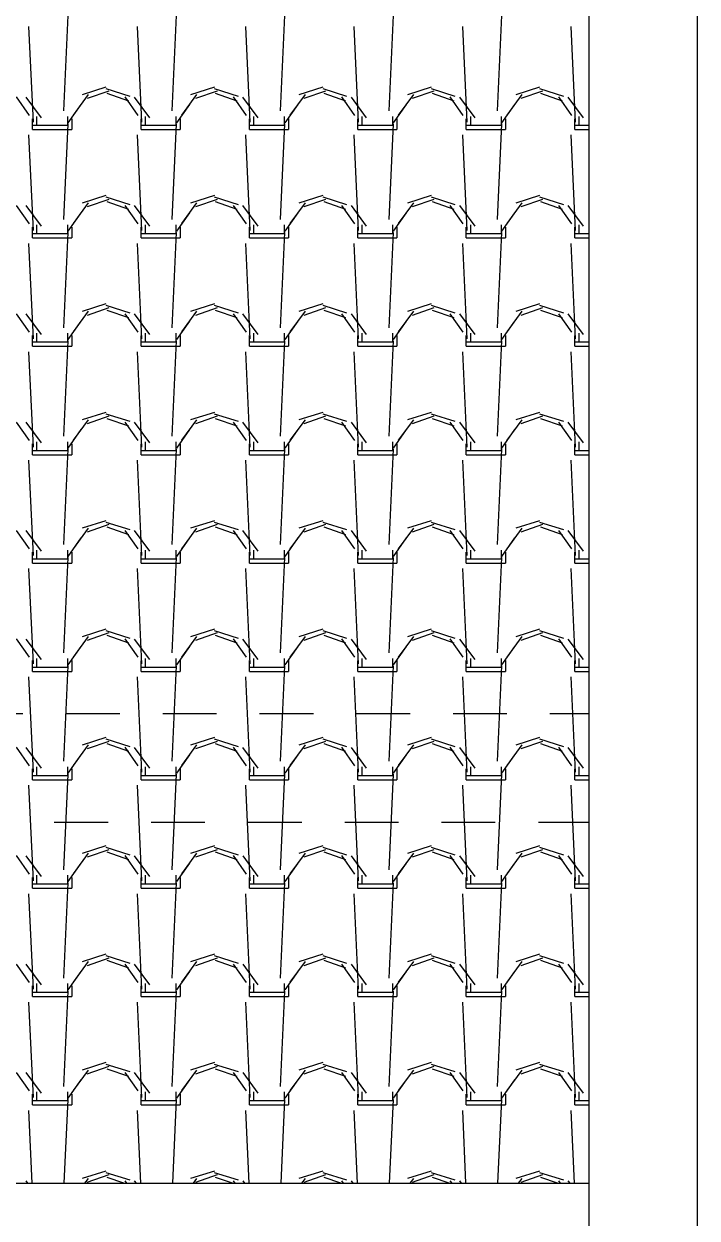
# Model space of a CAD drawing. Header units: millimetres. Extents: x 3923 to 4007, y 744 to 863.
# Drawn here: x 3937.272 to 3938.837, y 825.371 to 828.147 of the extents above; entities that cross this region are included whole.
import ezdxf

# ---------------------------------------------------------------- set-up
doc = ezdxf.new("R2010")
doc.units = ezdxf.units.MM
doc.linetypes.add('HIDDEN2', pattern=[0.1875, 0.125, -0.0625])
doc.layers.add('-HIDRO', color=8, linetype='Continuous')

msp = doc.modelspace()

# ---------------------------------------------------------------- linework, layer by layer
at = {"layer": '-HIDRO', "linetype": 'Continuous'}
for p, q in [((3938.8371, 856.9666), (3938.8371, 825.0315)), ((3938.5851, 836.3715), (3938.5851, 825.0315)), ((3937.365, 827.9447), (3937.3751, 828.1665)), ((3937.617, 827.9447), (3937.6271, 828.1665)), ((3937.869, 827.9447), (3937.8791, 828.1665)), ((3938.121, 827.9447), (3938.1311, 828.1665)), ((3938.373, 827.9447), (3938.3831, 828.1665)), ((3937.2943, 827.9191), (3937.2842, 828.1409)), ((3937.5463, 827.9191), (3937.5362, 828.1409)), ((3937.7983, 827.9191), (3937.7882, 828.1409)), ((3938.0503, 827.9191), (3938.0402, 828.1409)), ((3938.3023, 827.9191), (3938.2922, 828.1409)), ((3938.5543, 827.9191), (3938.5442, 828.1409)), ((3937.4631, 828), (3937.4076, 827.9824)), ((3937.7151, 828), (3937.6596, 827.9824)), ((3937.9671, 828), (3937.9116, 827.9824)), ((3938.2191, 828), (3938.1636, 827.9824)), ((3938.4711, 828), (3938.4156, 827.9824)), ((3937.2857, 827.9345), (3937.2554, 827.9773)), ((3937.3129, 827.9291), (3937.2776, 827.977)), ((3937.4218, 827.9829), (3937.3866, 827.935)), ((3937.4695, 827.9911), (3937.4191, 827.9735)), ((3937.5191, 827.9785), (3937.4636, 827.9961)), ((3937.5163, 827.9676), (3937.4659, 827.9852)), ((3937.5377, 827.9345), (3937.5074, 827.9773)), ((3937.5649, 827.9291), (3937.5296, 827.977)), ((3937.6738, 827.9829), (3937.6386, 827.935)), ((3937.7215, 827.9911), (3937.6711, 827.9735)), ((3937.7711, 827.9785), (3937.7156, 827.9961)), ((3937.7683, 827.9676), (3937.7179, 827.9852)), ((3937.7897, 827.9345), (3937.7594, 827.9773)), ((3937.8169, 827.9291), (3937.7816, 827.977)), ((3937.9258, 827.9829), (3937.8906, 827.935)), ((3937.9735, 827.9911), (3937.9231, 827.9735)), ((3938.0231, 827.9785), (3937.9676, 827.9961)), ((3938.0203, 827.9676), (3937.9699, 827.9852)), ((3938.0417, 827.9345), (3938.0114, 827.9773)), ((3938.0689, 827.9291), (3938.0336, 827.977)), ((3938.1778, 827.9829), (3938.1425, 827.935)), ((3938.2255, 827.9911), (3938.1751, 827.9735)), ((3938.2751, 827.9785), (3938.2196, 827.9961)), ((3938.2723, 827.9676), (3938.2219, 827.9852)), ((3938.2937, 827.9345), (3938.2634, 827.9773)), ((3938.3209, 827.9291), (3938.2856, 827.977)), ((3938.4298, 827.9829), (3938.3945, 827.935)), ((3938.4775, 827.9911), (3938.4271, 827.9735)), ((3938.5271, 827.9785), (3938.4716, 827.9961)), ((3938.5243, 827.9676), (3938.4739, 827.9852)), ((3938.5457, 827.9345), (3938.5154, 827.9773)), ((3938.5729, 827.9291), (3938.5376, 827.977)), ((3937.4049, 827.9599), (3937.3747, 827.9171)), ((3937.6569, 827.9599), (3937.6267, 827.9171)), ((3937.9089, 827.9599), (3937.8787, 827.9171)), ((3938.1609, 827.9599), (3938.1307, 827.9171)), ((3938.4129, 827.9599), (3938.3827, 827.9171)), ((3937.2927, 827.9016), (3937.2927, 827.9268)), ((3937.3028, 827.9117), (3937.3028, 827.9318)), ((3937.3734, 827.9318), (3937.3734, 827.9117)), ((3937.3834, 827.9268), (3937.3834, 827.9016)), ((3937.5447, 827.9016), (3937.5447, 827.9268)), ((3937.5548, 827.9117), (3937.5548, 827.9318)), ((3937.6254, 827.9318), (3937.6254, 827.9117)), ((3937.6354, 827.9268), (3937.6354, 827.9016)), ((3937.7967, 827.9016), (3937.7967, 827.9268)), ((3937.8068, 827.9117), (3937.8068, 827.9318)), ((3937.8774, 827.9318), (3937.8774, 827.9117)), ((3937.8874, 827.9268), (3937.8874, 827.9016)), ((3938.0487, 827.9016), (3938.0487, 827.9268)), ((3938.0588, 827.9117), (3938.0588, 827.9318)), ((3938.1294, 827.9318), (3938.1294, 827.9117)), ((3938.1394, 827.9268), (3938.1394, 827.9016)), ((3938.3007, 827.9016), (3938.3007, 827.9268)), ((3938.3108, 827.9117), (3938.3108, 827.9318)), ((3938.3814, 827.9318), (3938.3814, 827.9117)), ((3938.3914, 827.9268), (3938.3914, 827.9016)), ((3938.5527, 827.9016), (3938.5527, 827.9268)), ((3938.5628, 827.9117), (3938.5628, 827.9318)), ((3937.2943, 827.6671), (3937.2842, 827.8889)), ((3937.2927, 827.9117), (3937.3028, 827.9117)), ((3937.2927, 827.9016), (3937.3028, 827.9016)), ((3937.3028, 827.9117), (3937.3734, 827.9117)), ((3937.3028, 827.9016), (3937.3834, 827.9016)), ((3937.365, 827.6927), (3937.3751, 827.9145)), ((3937.5463, 827.6671), (3937.5362, 827.8889)), ((3937.5447, 827.9117), (3937.5548, 827.9117)), ((3937.5447, 827.9016), (3937.5548, 827.9016)), ((3937.5548, 827.9117), (3937.6254, 827.9117)), ((3937.5548, 827.9016), (3937.6354, 827.9016)), ((3937.617, 827.6927), (3937.6271, 827.9145)), ((3937.7983, 827.6671), (3937.7882, 827.8889)), ((3937.7967, 827.9117), (3937.8068, 827.9117)), ((3937.7967, 827.9016), (3937.8068, 827.9016)), ((3937.8068, 827.9117), (3937.8774, 827.9117)), ((3937.8068, 827.9016), (3937.8874, 827.9016)), ((3937.869, 827.6927), (3937.8791, 827.9145)), ((3938.0503, 827.6671), (3938.0402, 827.8889)), ((3938.0487, 827.9117), (3938.0588, 827.9117)), ((3938.0487, 827.9016), (3938.0588, 827.9016)), ((3938.0588, 827.9117), (3938.1294, 827.9117)), ((3938.0588, 827.9016), (3938.1394, 827.9016)), ((3938.121, 827.6927), (3938.1311, 827.9145)), ((3938.3023, 827.6671), (3938.2922, 827.8889)), ((3938.3007, 827.9117), (3938.3108, 827.9117)), ((3938.3007, 827.9016), (3938.3108, 827.9016)), ((3938.3108, 827.9117), (3938.3814, 827.9117)), ((3938.3108, 827.9016), (3938.3914, 827.9016)), ((3938.373, 827.6927), (3938.3831, 827.9145)), ((3938.5543, 827.6671), (3938.5442, 827.8889)), ((3938.5527, 827.9117), (3938.5628, 827.9117)), ((3938.5527, 827.9016), (3938.5628, 827.9016)), ((3938.5628, 827.9117), (3938.5851, 827.9117)), ((3938.5628, 827.9016), (3938.5851, 827.9016)), ((3937.2857, 827.6825), (3937.2554, 827.7253)), ((3937.3129, 827.6771), (3937.2776, 827.725)), ((3937.4218, 827.7309), (3937.3866, 827.683)), ((3937.4631, 827.748), (3937.4076, 827.7304)), ((3937.4695, 827.7391), (3937.4191, 827.7215)), ((3937.5191, 827.7265), (3937.4636, 827.7441)), ((3937.5163, 827.7156), (3937.4659, 827.7332)), ((3937.5377, 827.6825), (3937.5074, 827.7253)), ((3937.5649, 827.6771), (3937.5296, 827.725)), ((3937.6738, 827.7309), (3937.6386, 827.683)), ((3937.7151, 827.748), (3937.6596, 827.7304)), ((3937.7215, 827.7391), (3937.6711, 827.7215)), ((3937.7711, 827.7265), (3937.7156, 827.7441)), ((3937.7683, 827.7156), (3937.7179, 827.7332)), ((3937.7897, 827.6825), (3937.7594, 827.7253)), ((3937.8169, 827.6771), (3937.7816, 827.725)), ((3937.9258, 827.7309), (3937.8905, 827.683)), ((3937.9671, 827.748), (3937.9116, 827.7304)), ((3937.9735, 827.7391), (3937.9231, 827.7215)), ((3938.0231, 827.7265), (3937.9676, 827.7441)), ((3938.0203, 827.7156), (3937.9699, 827.7332)), ((3938.0417, 827.6825), (3938.0114, 827.7253)), ((3938.0689, 827.6771), (3938.0336, 827.725)), ((3938.1778, 827.7309), (3938.1425, 827.683)), ((3938.2191, 827.748), (3938.1636, 827.7304)), ((3938.2255, 827.7391), (3938.1751, 827.7215)), ((3938.2751, 827.7265), (3938.2196, 827.7441)), ((3938.2723, 827.7156), (3938.2219, 827.7332)), ((3938.2937, 827.6825), (3938.2634, 827.7253)), ((3938.3209, 827.6771), (3938.2856, 827.725)), ((3938.4298, 827.7309), (3938.3945, 827.683)), ((3938.4711, 827.748), (3938.4156, 827.7304)), ((3938.4775, 827.7391), (3938.4271, 827.7215)), ((3938.5271, 827.7265), (3938.4716, 827.7441)), ((3938.5243, 827.7156), (3938.4739, 827.7332)), ((3938.5457, 827.6825), (3938.5154, 827.7253)), ((3938.5729, 827.6771), (3938.5376, 827.725)), ((3937.4049, 827.7079), (3937.3747, 827.6651)), ((3937.6569, 827.7079), (3937.6267, 827.6651)), ((3937.9089, 827.7079), (3937.8787, 827.6651)), ((3938.1609, 827.7079), (3938.1307, 827.6651)), ((3938.4129, 827.7079), (3938.3827, 827.6651)), ((3937.2927, 827.6496), (3937.2927, 827.6748)), ((3937.3028, 827.6597), (3937.3028, 827.6798)), ((3937.3734, 827.6798), (3937.3734, 827.6597)), ((3937.3834, 827.6748), (3937.3834, 827.6496)), ((3937.5447, 827.6496), (3937.5447, 827.6748)), ((3937.5548, 827.6597), (3937.5548, 827.6798)), ((3937.6254, 827.6798), (3937.6254, 827.6597)), ((3937.6354, 827.6748), (3937.6354, 827.6496)), ((3937.7967, 827.6496), (3937.7967, 827.6748)), ((3937.8068, 827.6597), (3937.8068, 827.6798)), ((3937.8774, 827.6798), (3937.8774, 827.6597)), ((3937.8874, 827.6748), (3937.8874, 827.6496)), ((3938.0487, 827.6496), (3938.0487, 827.6748)), ((3938.0588, 827.6597), (3938.0588, 827.6798)), ((3938.1294, 827.6798), (3938.1294, 827.6597)), ((3938.1394, 827.6748), (3938.1394, 827.6496)), ((3938.3007, 827.6496), (3938.3007, 827.6748)), ((3938.3108, 827.6597), (3938.3108, 827.6798)), ((3938.3814, 827.6798), (3938.3814, 827.6597)), ((3938.3914, 827.6748), (3938.3914, 827.6496)), ((3938.5527, 827.6496), (3938.5527, 827.6748)), ((3938.5628, 827.6597), (3938.5628, 827.6798)), ((3937.2927, 827.6597), (3937.3028, 827.6597)), ((3937.2927, 827.6496), (3937.3028, 827.6496)), ((3937.3028, 827.6597), (3937.3734, 827.6597)), ((3937.3028, 827.6496), (3937.3834, 827.6496)), ((3937.365, 827.4407), (3937.3751, 827.6625)), ((3937.5447, 827.6597), (3937.5548, 827.6597)), ((3937.5447, 827.6496), (3937.5548, 827.6496)), ((3937.5548, 827.6597), (3937.6254, 827.6597)), ((3937.5548, 827.6496), (3937.6354, 827.6496)), ((3937.617, 827.4407), (3937.6271, 827.6625)), ((3937.7967, 827.6597), (3937.8068, 827.6597)), ((3937.7967, 827.6496), (3937.8068, 827.6496)), ((3937.8068, 827.6597), (3937.8774, 827.6597)), ((3937.8068, 827.6496), (3937.8874, 827.6496)), ((3937.869, 827.4407), (3937.8791, 827.6625)), ((3938.0487, 827.6597), (3938.0588, 827.6597)), ((3938.0487, 827.6496), (3938.0588, 827.6496)), ((3938.0588, 827.6597), (3938.1294, 827.6597)), ((3938.0588, 827.6496), (3938.1394, 827.6496)), ((3938.121, 827.4407), (3938.1311, 827.6625)), ((3938.3007, 827.6597), (3938.3108, 827.6597)), ((3938.3007, 827.6496), (3938.3108, 827.6496)), ((3938.3108, 827.6597), (3938.3814, 827.6597)), ((3938.3108, 827.6496), (3938.3914, 827.6496)), ((3938.373, 827.4407), (3938.3831, 827.6625)), ((3938.5527, 827.6597), (3938.5628, 827.6597)), ((3938.5527, 827.6496), (3938.5628, 827.6496)), ((3938.5628, 827.6597), (3938.5851, 827.6597)), ((3938.5628, 827.6496), (3938.5851, 827.6496)), ((3937.2943, 827.4151), (3937.2842, 827.6369)), ((3937.5463, 827.4151), (3937.5362, 827.6369)), ((3937.7983, 827.4151), (3937.7882, 827.6369)), ((3938.0503, 827.4151), (3938.0402, 827.6369)), ((3938.3023, 827.4151), (3938.2922, 827.6369)), ((3938.5543, 827.4151), (3938.5442, 827.6369)), ((3937.2857, 827.4305), (3937.2554, 827.4733)), ((3937.3129, 827.4251), (3937.2776, 827.473)), ((3937.4218, 827.4789), (3937.3866, 827.431)), ((3937.4631, 827.496), (3937.4076, 827.4784)), ((3937.4695, 827.4871), (3937.4191, 827.4695)), ((3937.5191, 827.4745), (3937.4636, 827.4921)), ((3937.5163, 827.4636), (3937.4659, 827.4812)), ((3937.5377, 827.4305), (3937.5074, 827.4733)), ((3937.5649, 827.4251), (3937.5296, 827.473)), ((3937.6738, 827.4789), (3937.6386, 827.431)), ((3937.7151, 827.496), (3937.6596, 827.4784)), ((3937.7215, 827.4871), (3937.6711, 827.4695)), ((3937.7711, 827.4745), (3937.7156, 827.4921)), ((3937.7683, 827.4636), (3937.7179, 827.4812)), ((3937.7897, 827.4305), (3937.7594, 827.4733)), ((3937.8169, 827.4251), (3937.7816, 827.473)), ((3937.9258, 827.4789), (3937.8905, 827.431)), ((3937.9671, 827.496), (3937.9116, 827.4784)), ((3937.9735, 827.4871), (3937.9231, 827.4695)), ((3938.0231, 827.4745), (3937.9676, 827.4921)), ((3938.0203, 827.4636), (3937.9699, 827.4812)), ((3938.0417, 827.4305), (3938.0114, 827.4733)), ((3938.0689, 827.4251), (3938.0336, 827.473)), ((3938.1778, 827.4789), (3938.1425, 827.431)), ((3938.2191, 827.496), (3938.1636, 827.4784)), ((3938.2255, 827.4871), (3938.1751, 827.4695)), ((3938.2751, 827.4745), (3938.2196, 827.4921)), ((3938.2723, 827.4636), (3938.2219, 827.4812)), ((3938.2937, 827.4305), (3938.2634, 827.4733)), ((3938.3209, 827.4251), (3938.2856, 827.473)), ((3938.4298, 827.4789), (3938.3945, 827.431)), ((3938.4711, 827.496), (3938.4156, 827.4784)), ((3938.4775, 827.4871), (3938.4271, 827.4695)), ((3938.5271, 827.4745), (3938.4716, 827.4921)), ((3938.5243, 827.4636), (3938.4739, 827.4812)), ((3938.5457, 827.4305), (3938.5154, 827.4733)), ((3938.5729, 827.4251), (3938.5376, 827.473)), ((3937.4049, 827.4559), (3937.3747, 827.4131)), ((3937.6569, 827.4559), (3937.6267, 827.4131)), ((3937.9089, 827.4559), (3937.8787, 827.4131)), ((3938.1609, 827.4559), (3938.1307, 827.4131)), ((3938.4129, 827.4559), (3938.3827, 827.4131)), ((3937.2927, 827.3976), (3937.2927, 827.4228)), ((3937.3028, 827.4077), (3937.3028, 827.4278)), ((3937.3734, 827.4278), (3937.3734, 827.4077)), ((3937.3834, 827.4228), (3937.3834, 827.3976)), ((3937.5447, 827.3976), (3937.5447, 827.4228)), ((3937.5548, 827.4077), (3937.5548, 827.4278)), ((3937.6254, 827.4278), (3937.6254, 827.4077)), ((3937.6354, 827.4228), (3937.6354, 827.3976)), ((3937.7967, 827.3976), (3937.7967, 827.4228)), ((3937.8068, 827.4077), (3937.8068, 827.4278)), ((3937.8774, 827.4278), (3937.8774, 827.4077)), ((3937.8874, 827.4228), (3937.8874, 827.3976)), ((3938.0487, 827.3976), (3938.0487, 827.4228)), ((3938.0588, 827.4077), (3938.0588, 827.4278)), ((3938.1294, 827.4278), (3938.1294, 827.4077)), ((3938.1394, 827.4228), (3938.1394, 827.3976)), ((3938.3007, 827.3976), (3938.3007, 827.4228)), ((3938.3108, 827.4077), (3938.3108, 827.4278)), ((3938.3814, 827.4278), (3938.3814, 827.4077)), ((3938.3914, 827.4228), (3938.3914, 827.3976)), ((3938.5527, 827.3976), (3938.5527, 827.4228)), ((3938.5628, 827.4077), (3938.5628, 827.4278)), ((3937.2927, 827.4077), (3937.3028, 827.4077)), ((3937.2927, 827.3976), (3937.3028, 827.3976)), ((3937.3028, 827.4077), (3937.3734, 827.4077)), ((3937.3028, 827.3976), (3937.3834, 827.3976)), ((3937.365, 827.1887), (3937.3751, 827.4105)), ((3937.5447, 827.4077), (3937.5548, 827.4077)), ((3937.5447, 827.3976), (3937.5548, 827.3976)), ((3937.5548, 827.4077), (3937.6254, 827.4077)), ((3937.5548, 827.3976), (3937.6354, 827.3976)), ((3937.617, 827.1887), (3937.6271, 827.4105)), ((3937.7967, 827.4077), (3937.8068, 827.4077)), ((3937.7967, 827.3976), (3937.8068, 827.3976)), ((3937.8068, 827.4077), (3937.8774, 827.4077)), ((3937.8068, 827.3976), (3937.8874, 827.3976)), ((3937.869, 827.1887), (3937.8791, 827.4105)), ((3938.0487, 827.4077), (3938.0588, 827.4077)), ((3938.0487, 827.3976), (3938.0588, 827.3976)), ((3938.0588, 827.4077), (3938.1294, 827.4077)), ((3938.0588, 827.3976), (3938.1394, 827.3976)), ((3938.121, 827.1887), (3938.1311, 827.4105)), ((3938.3007, 827.4077), (3938.3108, 827.4077)), ((3938.3007, 827.3976), (3938.3108, 827.3976)), ((3938.3108, 827.4077), (3938.3814, 827.4077)), ((3938.3108, 827.3976), (3938.3914, 827.3976)), ((3938.373, 827.1887), (3938.3831, 827.4105)), ((3938.5527, 827.4077), (3938.5628, 827.4077)), ((3938.5527, 827.3976), (3938.5628, 827.3976)), ((3938.5628, 827.4077), (3938.5851, 827.4077)), ((3938.5628, 827.3976), (3938.5851, 827.3976)), ((3937.2943, 827.1631), (3937.2842, 827.3849)), ((3937.5463, 827.1631), (3937.5362, 827.3849)), ((3937.7983, 827.1631), (3937.7882, 827.3849)), ((3938.0503, 827.1631), (3938.0402, 827.3849)), ((3938.3023, 827.1631), (3938.2922, 827.3849)), ((3938.5543, 827.1631), (3938.5442, 827.3849)), ((3937.2857, 827.1785), (3937.2554, 827.2213)), ((3937.3129, 827.1731), (3937.2776, 827.221)), ((3937.4218, 827.2269), (3937.3866, 827.179)), ((3937.4631, 827.244), (3937.4076, 827.2264)), ((3937.4695, 827.2351), (3937.4191, 827.2175)), ((3937.5191, 827.2225), (3937.4636, 827.2401)), ((3937.5163, 827.2116), (3937.4659, 827.2292)), ((3937.5377, 827.1785), (3937.5074, 827.2213)), ((3937.5649, 827.1731), (3937.5296, 827.221)), ((3937.6738, 827.2269), (3937.6385, 827.179)), ((3937.7151, 827.244), (3937.6596, 827.2264)), ((3937.7215, 827.2351), (3937.6711, 827.2175)), ((3937.7711, 827.2225), (3937.7156, 827.2401)), ((3937.7683, 827.2116), (3937.7179, 827.2292)), ((3937.7897, 827.1785), (3937.7594, 827.2213)), ((3937.8169, 827.1731), (3937.7816, 827.221)), ((3937.9258, 827.2269), (3937.8905, 827.179)), ((3937.9671, 827.244), (3937.9116, 827.2264)), ((3937.9735, 827.2351), (3937.9231, 827.2175)), ((3938.0231, 827.2225), (3937.9676, 827.2401)), ((3938.0203, 827.2116), (3937.9699, 827.2292)), ((3938.0417, 827.1785), (3938.0114, 827.2213)), ((3938.0689, 827.1731), (3938.0336, 827.221)), ((3938.1778, 827.2269), (3938.1425, 827.179)), ((3938.2191, 827.244), (3938.1636, 827.2264)), ((3938.2255, 827.2351), (3938.1751, 827.2175)), ((3938.2751, 827.2225), (3938.2196, 827.2401)), ((3938.2723, 827.2116), (3938.2219, 827.2292)), ((3938.2937, 827.1785), (3938.2634, 827.2213)), ((3938.3209, 827.1731), (3938.2856, 827.221)), ((3938.4298, 827.2269), (3938.3945, 827.179)), ((3938.4711, 827.244), (3938.4156, 827.2264)), ((3938.4775, 827.2351), (3938.4271, 827.2175)), ((3938.5271, 827.2225), (3938.4716, 827.2401)), ((3938.5243, 827.2116), (3938.4739, 827.2292)), ((3938.5457, 827.1785), (3938.5154, 827.2213)), ((3938.5729, 827.1731), (3938.5376, 827.221)), ((3937.4049, 827.2039), (3937.3747, 827.1611)), ((3937.6569, 827.2039), (3937.6267, 827.1611)), ((3937.9089, 827.2039), (3937.8787, 827.1611)), ((3938.1609, 827.2039), (3938.1307, 827.1611)), ((3938.4129, 827.2039), (3938.3827, 827.1611)), ((3937.2927, 827.1456), (3937.2927, 827.1708)), ((3937.3028, 827.1557), (3937.3028, 827.1758)), ((3937.3734, 827.1758), (3937.3734, 827.1557)), ((3937.3834, 827.1708), (3937.3834, 827.1456)), ((3937.5447, 827.1456), (3937.5447, 827.1708)), ((3937.5548, 827.1557), (3937.5548, 827.1758)), ((3937.6254, 827.1758), (3937.6254, 827.1557)), ((3937.6354, 827.1708), (3937.6354, 827.1456)), ((3937.7967, 827.1456), (3937.7967, 827.1708)), ((3937.8068, 827.1557), (3937.8068, 827.1758)), ((3937.8774, 827.1758), (3937.8774, 827.1557)), ((3937.8874, 827.1708), (3937.8874, 827.1456)), ((3938.0487, 827.1456), (3938.0487, 827.1708)), ((3938.0588, 827.1557), (3938.0588, 827.1758)), ((3938.1294, 827.1758), (3938.1294, 827.1557)), ((3938.1394, 827.1708), (3938.1394, 827.1456)), ((3938.3007, 827.1456), (3938.3007, 827.1708)), ((3938.3108, 827.1557), (3938.3108, 827.1758)), ((3938.3814, 827.1758), (3938.3814, 827.1557)), ((3938.3914, 827.1708), (3938.3914, 827.1456)), ((3938.5527, 827.1456), (3938.5527, 827.1708)), ((3938.5628, 827.1557), (3938.5628, 827.1758)), ((3937.2927, 827.1557), (3937.3028, 827.1557)), ((3937.2927, 827.1456), (3937.3028, 827.1456)), ((3937.3028, 827.1557), (3937.3734, 827.1557)), ((3937.3028, 827.1456), (3937.3834, 827.1456)), ((3937.365, 826.9367), (3937.3751, 827.1585)), ((3937.5447, 827.1557), (3937.5548, 827.1557)), ((3937.5447, 827.1456), (3937.5548, 827.1456)), ((3937.5548, 827.1557), (3937.6254, 827.1557)), ((3937.5548, 827.1456), (3937.6354, 827.1456)), ((3937.617, 826.9367), (3937.6271, 827.1585)), ((3937.7967, 827.1557), (3937.8068, 827.1557)), ((3937.7967, 827.1456), (3937.8068, 827.1456)), ((3937.8068, 827.1557), (3937.8774, 827.1557)), ((3937.8068, 827.1456), (3937.8874, 827.1456)), ((3937.869, 826.9367), (3937.8791, 827.1585)), ((3938.0487, 827.1557), (3938.0588, 827.1557)), ((3938.0487, 827.1456), (3938.0588, 827.1456)), ((3938.0588, 827.1557), (3938.1294, 827.1557)), ((3938.0588, 827.1456), (3938.1394, 827.1456)), ((3938.121, 826.9367), (3938.1311, 827.1585)), ((3938.3007, 827.1557), (3938.3108, 827.1557)), ((3938.3007, 827.1456), (3938.3108, 827.1456)), ((3938.3108, 827.1557), (3938.3814, 827.1557)), ((3938.3108, 827.1456), (3938.3914, 827.1456)), ((3938.373, 826.9367), (3938.3831, 827.1585)), ((3938.5527, 827.1557), (3938.5628, 827.1557)), ((3938.5527, 827.1456), (3938.5628, 827.1456)), ((3938.5628, 827.1557), (3938.5851, 827.1557)), ((3938.5628, 827.1456), (3938.5851, 827.1456)), ((3937.2943, 826.9111), (3937.2842, 827.1329)), ((3937.5463, 826.9111), (3937.5362, 827.1329)), ((3937.7983, 826.9111), (3937.7882, 827.1329)), ((3938.0503, 826.9111), (3938.0402, 827.1329)), ((3938.3023, 826.9111), (3938.2922, 827.1329)), ((3938.5543, 826.9111), (3938.5442, 827.1329)), ((3937.4218, 826.9749), (3937.3865, 826.927)), ((3937.4631, 826.992), (3937.4076, 826.9744)), ((3937.4695, 826.9831), (3937.4191, 826.9655)), ((3937.5191, 826.9705), (3937.4636, 826.9881)), ((3937.5163, 826.9596), (3937.4659, 826.9772)), ((3937.6738, 826.9749), (3937.6385, 826.927)), ((3937.7151, 826.992), (3937.6596, 826.9744)), ((3937.7215, 826.9831), (3937.6711, 826.9655)), ((3937.7711, 826.9705), (3937.7156, 826.9881)), ((3937.7683, 826.9596), (3937.7179, 826.9772)), ((3937.9258, 826.9749), (3937.8905, 826.927)), ((3937.9671, 826.992), (3937.9116, 826.9744)), ((3937.9735, 826.9831), (3937.9231, 826.9655)), ((3938.0231, 826.9705), (3937.9676, 826.9881)), ((3938.0203, 826.9596), (3937.9699, 826.9772)), ((3938.1778, 826.9749), (3938.1425, 826.927)), ((3938.2191, 826.992), (3938.1636, 826.9744)), ((3938.2255, 826.9831), (3938.1751, 826.9655)), ((3938.2751, 826.9705), (3938.2196, 826.9881)), ((3938.2723, 826.9596), (3938.2219, 826.9772)), ((3938.4298, 826.9749), (3938.3945, 826.927)), ((3938.4711, 826.992), (3938.4156, 826.9744)), ((3938.4775, 826.9831), (3938.4271, 826.9655)), ((3938.5271, 826.9705), (3938.4716, 826.9881)), ((3938.5243, 826.9596), (3938.4739, 826.9772)), ((3937.2857, 826.9265), (3937.2554, 826.9693)), ((3937.3129, 826.9211), (3937.2777, 826.969)), ((3937.4049, 826.9519), (3937.3747, 826.9091)), ((3937.5377, 826.9265), (3937.5074, 826.9693)), ((3937.5649, 826.9211), (3937.5296, 826.969)), ((3937.6569, 826.9519), (3937.6267, 826.9091)), ((3937.7897, 826.9265), (3937.7594, 826.9693)), ((3937.8169, 826.9211), (3937.7816, 826.969)), ((3937.9089, 826.9519), (3937.8787, 826.9091)), ((3938.0417, 826.9265), (3938.0114, 826.9693)), ((3938.0689, 826.9211), (3938.0336, 826.969)), ((3938.1609, 826.9519), (3938.1307, 826.9091)), ((3938.2937, 826.9265), (3938.2634, 826.9693)), ((3938.3209, 826.9211), (3938.2856, 826.969)), ((3938.4129, 826.9519), (3938.3827, 826.9091)), ((3938.5457, 826.9265), (3938.5154, 826.9693)), ((3938.5729, 826.9211), (3938.5376, 826.969)), ((3937.2927, 826.8936), (3937.2927, 826.9188)), ((3937.3028, 826.9037), (3937.3028, 826.9238)), ((3937.3734, 826.9238), (3937.3734, 826.9037)), ((3937.3834, 826.9188), (3937.3834, 826.8936)), ((3937.5447, 826.8936), (3937.5447, 826.9188)), ((3937.5548, 826.9037), (3937.5548, 826.9238)), ((3937.6254, 826.9238), (3937.6254, 826.9037)), ((3937.6354, 826.9188), (3937.6354, 826.8936)), ((3937.7967, 826.8936), (3937.7967, 826.9188)), ((3937.8068, 826.9037), (3937.8068, 826.9238)), ((3937.8774, 826.9238), (3937.8774, 826.9037)), ((3937.8874, 826.9188), (3937.8874, 826.8936)), ((3938.0487, 826.8936), (3938.0487, 826.9188)), ((3938.0588, 826.9037), (3938.0588, 826.9238)), ((3938.1294, 826.9238), (3938.1294, 826.9037)), ((3938.1394, 826.9188), (3938.1394, 826.8936)), ((3938.3007, 826.8936), (3938.3007, 826.9188)), ((3938.3108, 826.9037), (3938.3108, 826.9238)), ((3938.3814, 826.9238), (3938.3814, 826.9037)), ((3938.3914, 826.9188), (3938.3914, 826.8936)), ((3938.5527, 826.8936), (3938.5527, 826.9188)), ((3938.5628, 826.9037), (3938.5628, 826.9238)), ((3937.2927, 826.9037), (3937.3028, 826.9037)), ((3937.2927, 826.8936), (3937.3028, 826.8936)), ((3937.3028, 826.9037), (3937.3734, 826.9037)), ((3937.3028, 826.8936), (3937.3834, 826.8936)), ((3937.365, 826.6847), (3937.3751, 826.9065)), ((3937.5447, 826.9037), (3937.5548, 826.9037)), ((3937.5447, 826.8936), (3937.5548, 826.8936)), ((3937.5548, 826.9037), (3937.6254, 826.9037)), ((3937.5548, 826.8936), (3937.6354, 826.8936)), ((3937.617, 826.6847), (3937.6271, 826.9065)), ((3937.7967, 826.9037), (3937.8068, 826.9037)), ((3937.7967, 826.8936), (3937.8068, 826.8936)), ((3937.8068, 826.9037), (3937.8774, 826.9037)), ((3937.8068, 826.8936), (3937.8874, 826.8936)), ((3937.869, 826.6847), (3937.8791, 826.9065)), ((3938.0487, 826.9037), (3938.0588, 826.9037)), ((3938.0487, 826.8936), (3938.0588, 826.8936)), ((3938.0588, 826.9037), (3938.1294, 826.9037)), ((3938.0588, 826.8936), (3938.1394, 826.8936)), ((3938.121, 826.6847), (3938.1311, 826.9065)), ((3938.3007, 826.9037), (3938.3108, 826.9037)), ((3938.3007, 826.8936), (3938.3108, 826.8936)), ((3938.3108, 826.9037), (3938.3814, 826.9037)), ((3938.3108, 826.8936), (3938.3914, 826.8936)), ((3938.373, 826.6847), (3938.3831, 826.9065)), ((3938.5527, 826.9037), (3938.5628, 826.9037)), ((3938.5527, 826.8936), (3938.5628, 826.8936)), ((3938.5628, 826.9037), (3938.5851, 826.9037)), ((3938.5628, 826.8936), (3938.5851, 826.8936)), ((3937.2943, 826.6591), (3937.2842, 826.8809)), ((3937.5463, 826.6591), (3937.5362, 826.8809)), ((3937.7983, 826.6591), (3937.7882, 826.8809)), ((3938.0503, 826.6591), (3938.0402, 826.8809)), ((3938.3023, 826.6591), (3938.2922, 826.8809)), ((3938.5543, 826.6591), (3938.5442, 826.8809)), ((3937.4218, 826.7229), (3937.3865, 826.675)), ((3937.4631, 826.74), (3937.4076, 826.7224)), ((3937.4695, 826.7311), (3937.4191, 826.7135)), ((3937.5191, 826.7185), (3937.4636, 826.7361)), ((3937.5163, 826.7076), (3937.4659, 826.7252)), ((3937.6738, 826.7229), (3937.6385, 826.675)), ((3937.7151, 826.74), (3937.6596, 826.7224)), ((3937.7215, 826.7311), (3937.6711, 826.7135)), ((3937.7711, 826.7185), (3937.7156, 826.7361)), ((3937.7683, 826.7076), (3937.7179, 826.7252)), ((3937.9258, 826.7229), (3937.8905, 826.675)), ((3937.9671, 826.74), (3937.9116, 826.7224)), ((3937.9735, 826.7311), (3937.9231, 826.7135)), ((3938.0231, 826.7185), (3937.9676, 826.7361)), ((3938.0203, 826.7076), (3937.9699, 826.7252)), ((3938.1778, 826.7229), (3938.1425, 826.675)), ((3938.2191, 826.74), (3938.1636, 826.7224)), ((3938.2255, 826.7311), (3938.1751, 826.7135)), ((3938.2751, 826.7185), (3938.2196, 826.7361)), ((3938.2723, 826.7076), (3938.2219, 826.7252)), ((3938.4298, 826.7229), (3938.3945, 826.675)), ((3938.4711, 826.74), (3938.4156, 826.7224)), ((3938.4775, 826.7311), (3938.4271, 826.7135)), ((3938.5271, 826.7185), (3938.4716, 826.7361)), ((3938.5243, 826.7076), (3938.4739, 826.7252)), ((3937.2857, 826.6745), (3937.2554, 826.7173)), ((3937.3129, 826.6691), (3937.2777, 826.717)), ((3937.4049, 826.6999), (3937.3747, 826.6571)), ((3937.5377, 826.6745), (3937.5074, 826.7173)), ((3937.5649, 826.6691), (3937.5296, 826.717)), ((3937.6569, 826.6999), (3937.6267, 826.6571)), ((3937.7897, 826.6745), (3937.7594, 826.7173)), ((3937.8169, 826.6691), (3937.7816, 826.717)), ((3937.9089, 826.6999), (3937.8787, 826.6571)), ((3938.0417, 826.6745), (3938.0114, 826.7173)), ((3938.0689, 826.6691), (3938.0336, 826.717)), ((3938.1609, 826.6999), (3938.1307, 826.6571)), ((3938.2937, 826.6745), (3938.2634, 826.7173)), ((3938.3209, 826.6691), (3938.2856, 826.717)), ((3938.4129, 826.6999), (3938.3827, 826.6571)), ((3938.5457, 826.6745), (3938.5154, 826.7173)), ((3938.5729, 826.6691), (3938.5376, 826.717)), ((3937.2927, 826.6416), (3937.2927, 826.6668)), ((3937.3028, 826.6517), (3937.3028, 826.6718)), ((3937.3734, 826.6718), (3937.3734, 826.6517)), ((3937.3834, 826.6668), (3937.3834, 826.6416)), ((3937.5447, 826.6416), (3937.5447, 826.6668)), ((3937.5548, 826.6517), (3937.5548, 826.6718)), ((3937.6254, 826.6718), (3937.6254, 826.6517)), ((3937.6354, 826.6668), (3937.6354, 826.6416)), ((3937.7967, 826.6416), (3937.7967, 826.6668)), ((3937.8068, 826.6517), (3937.8068, 826.6718)), ((3937.8774, 826.6718), (3937.8774, 826.6517)), ((3937.8874, 826.6668), (3937.8874, 826.6416)), ((3938.0487, 826.6416), (3938.0487, 826.6668)), ((3938.0588, 826.6517), (3938.0588, 826.6718)), ((3938.1294, 826.6718), (3938.1294, 826.6517)), ((3938.1394, 826.6668), (3938.1394, 826.6416)), ((3938.3007, 826.6416), (3938.3007, 826.6668)), ((3938.3108, 826.6517), (3938.3108, 826.6718)), ((3938.3814, 826.6718), (3938.3814, 826.6517)), ((3938.3914, 826.6668), (3938.3914, 826.6416)), ((3938.5527, 826.6416), (3938.5527, 826.6668)), ((3938.5628, 826.6517), (3938.5628, 826.6718)), ((3937.2927, 826.6517), (3937.3028, 826.6517)), ((3937.2927, 826.6416), (3937.3028, 826.6416)), ((3937.3028, 826.6517), (3937.3734, 826.6517)), ((3937.3028, 826.6416), (3937.3834, 826.6416)), ((3937.365, 826.4327), (3937.3751, 826.6545)), ((3937.5447, 826.6517), (3937.5548, 826.6517)), ((3937.5447, 826.6416), (3937.5548, 826.6416)), ((3937.5548, 826.6517), (3937.6254, 826.6517)), ((3937.5548, 826.6416), (3937.6354, 826.6416)), ((3937.617, 826.4327), (3937.6271, 826.6545)), ((3937.7967, 826.6517), (3937.8068, 826.6517)), ((3937.7967, 826.6416), (3937.8068, 826.6416)), ((3937.8068, 826.6517), (3937.8774, 826.6517)), ((3937.8068, 826.6416), (3937.8874, 826.6416)), ((3937.869, 826.4327), (3937.8791, 826.6545)), ((3938.0487, 826.6517), (3938.0588, 826.6517)), ((3938.0487, 826.6416), (3938.0588, 826.6416)), ((3938.0588, 826.6517), (3938.1294, 826.6517)), ((3938.0588, 826.6416), (3938.1394, 826.6416)), ((3938.121, 826.4327), (3938.1311, 826.6545)), ((3938.3007, 826.6517), (3938.3108, 826.6517)), ((3938.3007, 826.6416), (3938.3108, 826.6416)), ((3938.3108, 826.6517), (3938.3814, 826.6517)), ((3938.3108, 826.6416), (3938.3914, 826.6416)), ((3938.373, 826.4327), (3938.3831, 826.6545)), ((3938.5527, 826.6517), (3938.5628, 826.6517)), ((3938.5527, 826.6416), (3938.5628, 826.6416)), ((3938.5628, 826.6517), (3938.5851, 826.6517)), ((3938.5628, 826.6416), (3938.5851, 826.6416)), ((3937.2943, 826.4071), (3937.2842, 826.6289)), ((3937.5463, 826.4071), (3937.5362, 826.6289)), ((3937.7983, 826.4071), (3937.7882, 826.6289)), ((3938.0503, 826.4071), (3938.0402, 826.6289)), ((3938.3023, 826.4071), (3938.2922, 826.6289)), ((3938.5543, 826.4071), (3938.5442, 826.6289)), ((3937.4631, 826.488), (3937.4076, 826.4704)), ((3937.4695, 826.4791), (3937.4191, 826.4615)), ((3937.5191, 826.4665), (3937.4636, 826.4841)), ((3937.5163, 826.4556), (3937.4659, 826.4732)), ((3937.7151, 826.488), (3937.6596, 826.4704)), ((3937.7215, 826.4791), (3937.6711, 826.4615)), ((3937.7711, 826.4665), (3937.7156, 826.4841)), ((3937.7683, 826.4556), (3937.7179, 826.4732)), ((3937.9671, 826.488), (3937.9116, 826.4704)), ((3937.9735, 826.4791), (3937.9231, 826.4615)), ((3938.0231, 826.4665), (3937.9676, 826.4841)), ((3938.0203, 826.4556), (3937.9699, 826.4732)), ((3938.2191, 826.488), (3938.1636, 826.4704)), ((3938.2255, 826.4791), (3938.1751, 826.4615)), ((3938.2751, 826.4665), (3938.2196, 826.4841)), ((3938.2723, 826.4556), (3938.2219, 826.4732)), ((3938.4711, 826.488), (3938.4156, 826.4704)), ((3938.4775, 826.4791), (3938.4271, 826.4615)), ((3938.5271, 826.4665), (3938.4716, 826.4841)), ((3938.5243, 826.4556), (3938.4739, 826.4732)), ((3937.2857, 826.4225), (3937.2554, 826.4653)), ((3937.3129, 826.4171), (3937.2777, 826.465)), ((3937.4049, 826.4479), (3937.3747, 826.4051)), ((3937.4218, 826.4709), (3937.3865, 826.423)), ((3937.5377, 826.4225), (3937.5074, 826.4653)), ((3937.5649, 826.4171), (3937.5297, 826.465)), ((3937.6569, 826.4479), (3937.6267, 826.4051)), ((3937.6738, 826.4709), (3937.6385, 826.423)), ((3937.7897, 826.4225), (3937.7594, 826.4653)), ((3937.8169, 826.4171), (3937.7816, 826.465)), ((3937.9089, 826.4479), (3937.8787, 826.4051)), ((3937.9258, 826.4709), (3937.8905, 826.423)), ((3938.0417, 826.4225), (3938.0114, 826.4653)), ((3938.0689, 826.4171), (3938.0336, 826.465)), ((3938.1609, 826.4479), (3938.1307, 826.4051)), ((3938.1778, 826.4709), (3938.1425, 826.423)), ((3938.2937, 826.4225), (3938.2634, 826.4653)), ((3938.3209, 826.4171), (3938.2856, 826.465)), ((3938.4129, 826.4479), (3938.3827, 826.4051)), ((3938.4298, 826.4709), (3938.3945, 826.423)), ((3938.5457, 826.4225), (3938.5154, 826.4653)), ((3938.5729, 826.4171), (3938.5376, 826.465)), ((3937.3028, 826.3997), (3937.3028, 826.4198)), ((3937.3734, 826.4198), (3937.3734, 826.3997)), ((3937.5548, 826.3997), (3937.5548, 826.4198)), ((3937.6254, 826.4198), (3937.6254, 826.3997)), ((3937.8068, 826.3997), (3937.8068, 826.4198)), ((3937.8774, 826.4198), (3937.8774, 826.3997)), ((3938.0588, 826.3997), (3938.0588, 826.4198)), ((3938.1294, 826.4198), (3938.1294, 826.3997)), ((3938.3108, 826.3997), (3938.3108, 826.4198)), ((3938.3814, 826.4198), (3938.3814, 826.3997)), ((3938.5628, 826.3997), (3938.5628, 826.4198)), ((3937.2927, 826.3896), (3937.2927, 826.4148)), ((3937.2927, 826.3997), (3937.3028, 826.3997)), ((3937.2927, 826.3896), (3937.3028, 826.3896)), ((3937.3028, 826.3997), (3937.3734, 826.3997)), ((3937.3028, 826.3896), (3937.3834, 826.3896)), ((3937.365, 826.1807), (3937.3751, 826.4025)), ((3937.3834, 826.4148), (3937.3834, 826.3896)), ((3937.5447, 826.3896), (3937.5447, 826.4148)), ((3937.5447, 826.3997), (3937.5548, 826.3997)), ((3937.5447, 826.3896), (3937.5548, 826.3896)), ((3937.5548, 826.3997), (3937.6254, 826.3997)), ((3937.5548, 826.3896), (3937.6354, 826.3896)), ((3937.617, 826.1807), (3937.6271, 826.4025)), ((3937.6354, 826.4148), (3937.6354, 826.3896)), ((3937.7967, 826.3896), (3937.7967, 826.4148)), ((3937.7967, 826.3997), (3937.8068, 826.3997)), ((3937.7967, 826.3896), (3937.8068, 826.3896)), ((3937.8068, 826.3997), (3937.8774, 826.3997)), ((3937.8068, 826.3896), (3937.8874, 826.3896)), ((3937.869, 826.1807), (3937.8791, 826.4025)), ((3937.8874, 826.4148), (3937.8874, 826.3896)), ((3938.0487, 826.3896), (3938.0487, 826.4148)), ((3938.0487, 826.3997), (3938.0588, 826.3997)), ((3938.0487, 826.3896), (3938.0588, 826.3896)), ((3938.0588, 826.3997), (3938.1294, 826.3997)), ((3938.0588, 826.3896), (3938.1394, 826.3896)), ((3938.121, 826.1807), (3938.1311, 826.4025)), ((3938.1394, 826.4148), (3938.1394, 826.3896)), ((3938.3007, 826.3896), (3938.3007, 826.4148)), ((3938.3007, 826.3997), (3938.3108, 826.3997)), ((3938.3007, 826.3896), (3938.3108, 826.3896)), ((3938.3108, 826.3997), (3938.3814, 826.3997)), ((3938.3108, 826.3896), (3938.3914, 826.3896)), ((3938.373, 826.1807), (3938.3831, 826.4025)), ((3938.3914, 826.4148), (3938.3914, 826.3896)), ((3938.5527, 826.3896), (3938.5527, 826.4148)), ((3938.5527, 826.3997), (3938.5628, 826.3997)), ((3938.5527, 826.3896), (3938.5628, 826.3896)), ((3938.5628, 826.3997), (3938.5851, 826.3997)), ((3938.5628, 826.3896), (3938.5851, 826.3896)), ((3937.2943, 826.1551), (3937.2842, 826.3769)), ((3937.5463, 826.1551), (3937.5362, 826.3769)), ((3937.7983, 826.1551), (3937.7882, 826.3769)), ((3938.0503, 826.1551), (3938.0402, 826.3769)), ((3938.3023, 826.1551), (3938.2922, 826.3769)), ((3938.5543, 826.1551), (3938.5442, 826.3769)), ((3937.4631, 826.236), (3937.4076, 826.2184)), ((3937.4695, 826.2271), (3937.4191, 826.2095)), ((3937.5191, 826.2145), (3937.4636, 826.2321)), ((3937.5163, 826.2036), (3937.4659, 826.2212)), ((3937.7151, 826.236), (3937.6596, 826.2184)), ((3937.7215, 826.2271), (3937.6711, 826.2095)), ((3937.7711, 826.2145), (3937.7156, 826.2321)), ((3937.7683, 826.2036), (3937.7179, 826.2212)), ((3937.9671, 826.236), (3937.9116, 826.2184)), ((3937.9735, 826.2271), (3937.9231, 826.2095)), ((3938.0231, 826.2145), (3937.9676, 826.2321)), ((3938.0203, 826.2036), (3937.9699, 826.2212)), ((3938.2191, 826.236), (3938.1636, 826.2184)), ((3938.2255, 826.2271), (3938.1751, 826.2095)), ((3938.2751, 826.2145), (3938.2196, 826.2321)), ((3938.2723, 826.2036), (3938.2219, 826.2212)), ((3938.4711, 826.236), (3938.4156, 826.2184)), ((3938.4775, 826.2271), (3938.4271, 826.2095)), ((3938.5271, 826.2145), (3938.4716, 826.2321)), ((3938.5243, 826.2036), (3938.4739, 826.2212)), ((3937.2857, 826.1705), (3937.2554, 826.2133)), ((3937.3129, 826.1651), (3937.2777, 826.213)), ((3937.4049, 826.1959), (3937.3747, 826.1531)), ((3937.4218, 826.2189), (3937.3865, 826.171)), ((3937.5377, 826.1705), (3937.5074, 826.2133)), ((3937.5649, 826.1651), (3937.5297, 826.213)), ((3937.6569, 826.1959), (3937.6267, 826.1531)), ((3937.6738, 826.2189), (3937.6385, 826.171)), ((3937.7897, 826.1705), (3937.7594, 826.2133)), ((3937.8169, 826.1651), (3937.7817, 826.213)), ((3937.9089, 826.1959), (3937.8787, 826.1531)), ((3937.9258, 826.2189), (3937.8905, 826.171)), ((3938.0417, 826.1705), (3938.0114, 826.2133)), ((3938.0689, 826.1651), (3938.0336, 826.213)), ((3938.1609, 826.1959), (3938.1307, 826.1531)), ((3938.1778, 826.2189), (3938.1425, 826.171)), ((3938.2937, 826.1705), (3938.2634, 826.2133)), ((3938.3209, 826.1651), (3938.2856, 826.213)), ((3938.4129, 826.1959), (3938.3827, 826.1531)), ((3938.4298, 826.2189), (3938.3945, 826.171)), ((3938.5457, 826.1705), (3938.5154, 826.2133)), ((3938.5729, 826.1651), (3938.5376, 826.213)), ((3937.3028, 826.1477), (3937.3028, 826.1678)), ((3937.3734, 826.1678), (3937.3734, 826.1477)), ((3937.5548, 826.1477), (3937.5548, 826.1678)), ((3937.6254, 826.1678), (3937.6254, 826.1477)), ((3937.8068, 826.1477), (3937.8068, 826.1678)), ((3937.8774, 826.1678), (3937.8774, 826.1477)), ((3938.0588, 826.1477), (3938.0588, 826.1678)), ((3938.1294, 826.1678), (3938.1294, 826.1477)), ((3938.3108, 826.1477), (3938.3108, 826.1678)), ((3938.3814, 826.1678), (3938.3814, 826.1477)), ((3938.5628, 826.1477), (3938.5628, 826.1678)), ((3937.2927, 826.1376), (3937.2927, 826.1628)), ((3937.2927, 826.1477), (3937.3028, 826.1477)), ((3937.3028, 826.1477), (3937.3734, 826.1477)), ((3937.365, 825.9287), (3937.3751, 826.1505)), ((3937.3834, 826.1628), (3937.3834, 826.1376)), ((3937.5447, 826.1376), (3937.5447, 826.1628)), ((3937.5447, 826.1477), (3937.5548, 826.1477)), ((3937.5548, 826.1477), (3937.6254, 826.1477)), ((3937.617, 825.9287), (3937.6271, 826.1505)), ((3937.6354, 826.1628), (3937.6354, 826.1376)), ((3937.7967, 826.1376), (3937.7967, 826.1628)), ((3937.7967, 826.1477), (3937.8068, 826.1477)), ((3937.8068, 826.1477), (3937.8774, 826.1477)), ((3937.869, 825.9287), (3937.8791, 826.1505)), ((3937.8874, 826.1628), (3937.8874, 826.1376)), ((3938.0487, 826.1376), (3938.0487, 826.1628)), ((3938.0487, 826.1477), (3938.0588, 826.1477)), ((3938.0588, 826.1477), (3938.1294, 826.1477)), ((3938.121, 825.9287), (3938.1311, 826.1505)), ((3938.1394, 826.1628), (3938.1394, 826.1376)), ((3938.3007, 826.1376), (3938.3007, 826.1628)), ((3938.3007, 826.1477), (3938.3108, 826.1477)), ((3938.3108, 826.1477), (3938.3814, 826.1477)), ((3938.373, 825.9287), (3938.3831, 826.1505)), ((3938.3914, 826.1628), (3938.3914, 826.1376)), ((3938.5527, 826.1376), (3938.5527, 826.1628)), ((3938.5527, 826.1477), (3938.5628, 826.1477)), ((3938.5628, 826.1477), (3938.5851, 826.1477)), ((3937.2943, 825.9031), (3937.2842, 826.1249)), ((3937.2927, 826.1376), (3937.3028, 826.1376)), ((3937.3028, 826.1376), (3937.3834, 826.1376)), ((3937.5463, 825.9031), (3937.5362, 826.1249)), ((3937.5447, 826.1376), (3937.5548, 826.1376)), ((3937.5548, 826.1376), (3937.6354, 826.1376)), ((3937.7983, 825.9031), (3937.7882, 826.1249)), ((3937.7967, 826.1376), (3937.8068, 826.1376)), ((3937.8068, 826.1376), (3937.8874, 826.1376)), ((3938.0503, 825.9031), (3938.0402, 826.1249)), ((3938.0487, 826.1376), (3938.0588, 826.1376)), ((3938.0588, 826.1376), (3938.1394, 826.1376)), ((3938.3023, 825.9031), (3938.2922, 826.1249)), ((3938.3007, 826.1376), (3938.3108, 826.1376)), ((3938.3108, 826.1376), (3938.3914, 826.1376)), ((3938.5543, 825.9031), (3938.5442, 826.1249)), ((3938.5527, 826.1376), (3938.5628, 826.1376)), ((3938.5628, 826.1376), (3938.5851, 826.1376)), ((3937.4631, 825.984), (3937.4076, 825.9664)), ((3937.4695, 825.9751), (3937.4191, 825.9575)), ((3937.5191, 825.9625), (3937.4636, 825.9801)), ((3937.7151, 825.984), (3937.6596, 825.9664)), ((3937.7215, 825.9751), (3937.6711, 825.9575)), ((3937.7711, 825.9625), (3937.7156, 825.9801)), ((3937.9671, 825.984), (3937.9116, 825.9664)), ((3937.9735, 825.9751), (3937.9231, 825.9575)), ((3938.0231, 825.9625), (3937.9676, 825.9801)), ((3938.2191, 825.984), (3938.1636, 825.9664)), ((3938.2254, 825.9751), (3938.175, 825.9575)), ((3938.2751, 825.9625), (3938.2196, 825.9801)), ((3938.4711, 825.984), (3938.4156, 825.9664)), ((3938.4774, 825.9751), (3938.427, 825.9575)), ((3938.5271, 825.9625), (3938.4716, 825.9801)), ((3937.2857, 825.9185), (3937.2554, 825.9613)), ((3937.3129, 825.9131), (3937.2777, 825.961)), ((3937.4049, 825.9439), (3937.3747, 825.9011)), ((3937.4218, 825.9669), (3937.3865, 825.919)), ((3937.5163, 825.9516), (3937.4659, 825.9692)), ((3937.5377, 825.9185), (3937.5074, 825.9613)), ((3937.5649, 825.9131), (3937.5297, 825.961)), ((3937.6569, 825.9439), (3937.6267, 825.9011)), ((3937.6738, 825.9669), (3937.6385, 825.919)), ((3937.7683, 825.9516), (3937.7179, 825.9692)), ((3937.7897, 825.9185), (3937.7594, 825.9613)), ((3937.8169, 825.9131), (3937.7817, 825.961)), ((3937.9089, 825.9439), (3937.8787, 825.9011)), ((3937.9258, 825.9669), (3937.8905, 825.919)), ((3938.0203, 825.9516), (3937.9699, 825.9692)), ((3938.0417, 825.9185), (3938.0114, 825.9613)), ((3938.0689, 825.9131), (3938.0337, 825.961)), ((3938.1609, 825.9439), (3938.1307, 825.9011)), ((3938.1778, 825.9669), (3938.1425, 825.919)), ((3938.2723, 825.9516), (3938.2219, 825.9692)), ((3938.2937, 825.9185), (3938.2634, 825.9613)), ((3938.3209, 825.9131), (3938.2856, 825.961)), ((3938.4129, 825.9439), (3938.3827, 825.9011)), ((3938.4298, 825.9669), (3938.3945, 825.919)), ((3938.5243, 825.9516), (3938.4739, 825.9692)), ((3938.5457, 825.9185), (3938.5154, 825.9613)), ((3938.5729, 825.9131), (3938.5376, 825.961)), ((3937.3028, 825.8957), (3937.3028, 825.9158)), ((3937.3734, 825.9158), (3937.3734, 825.8957)), ((3937.5548, 825.8957), (3937.5548, 825.9158)), ((3937.6254, 825.9158), (3937.6254, 825.8957)), ((3937.8068, 825.8957), (3937.8068, 825.9158)), ((3937.8774, 825.9158), (3937.8774, 825.8957)), ((3938.0588, 825.8957), (3938.0588, 825.9158)), ((3938.1294, 825.9158), (3938.1294, 825.8957)), ((3938.3108, 825.8957), (3938.3108, 825.9158)), ((3938.3814, 825.9158), (3938.3814, 825.8957)), ((3938.5628, 825.8957), (3938.5628, 825.9158)), ((3937.2927, 825.8856), (3937.2927, 825.9108)), ((3937.2927, 825.8957), (3937.3028, 825.8957)), ((3937.3028, 825.8957), (3937.3734, 825.8957)), ((3937.365, 825.6767), (3937.3751, 825.8985)), ((3937.3834, 825.9108), (3937.3834, 825.8856)), ((3937.5447, 825.8856), (3937.5447, 825.9108)), ((3937.5447, 825.8957), (3937.5548, 825.8957)), ((3937.5548, 825.8957), (3937.6254, 825.8957)), ((3937.617, 825.6767), (3937.6271, 825.8985)), ((3937.6354, 825.9108), (3937.6354, 825.8856)), ((3937.7967, 825.8856), (3937.7967, 825.9108)), ((3937.7967, 825.8957), (3937.8068, 825.8957)), ((3937.8068, 825.8957), (3937.8774, 825.8957)), ((3937.869, 825.6767), (3937.8791, 825.8985)), ((3937.8874, 825.9108), (3937.8874, 825.8856)), ((3938.0487, 825.8856), (3938.0487, 825.9108)), ((3938.0487, 825.8957), (3938.0588, 825.8957)), ((3938.0588, 825.8957), (3938.1294, 825.8957)), ((3938.121, 825.6767), (3938.1311, 825.8985)), ((3938.1394, 825.9108), (3938.1394, 825.8856)), ((3938.3007, 825.8856), (3938.3007, 825.9108)), ((3938.3007, 825.8957), (3938.3108, 825.8957)), ((3938.3108, 825.8957), (3938.3814, 825.8957)), ((3938.373, 825.6767), (3938.3831, 825.8985)), ((3938.3914, 825.9108), (3938.3914, 825.8856)), ((3938.5527, 825.8856), (3938.5527, 825.9108)), ((3938.5527, 825.8957), (3938.5628, 825.8957)), ((3938.5628, 825.8957), (3938.5851, 825.8957)), ((3937.2943, 825.6511), (3937.2842, 825.8729)), ((3937.2927, 825.8856), (3937.3028, 825.8856)), ((3937.3028, 825.8856), (3937.3834, 825.8856)), ((3937.5463, 825.6511), (3937.5362, 825.8729)), ((3937.5447, 825.8856), (3937.5548, 825.8856)), ((3937.5548, 825.8856), (3937.6354, 825.8856)), ((3937.7983, 825.6511), (3937.7882, 825.8729)), ((3937.7967, 825.8856), (3937.8068, 825.8856)), ((3937.8068, 825.8856), (3937.8874, 825.8856)), ((3938.0503, 825.6511), (3938.0402, 825.8729)), ((3938.0487, 825.8856), (3938.0588, 825.8856)), ((3938.0588, 825.8856), (3938.1394, 825.8856)), ((3938.3023, 825.6511), (3938.2922, 825.8729)), ((3938.3007, 825.8856), (3938.3108, 825.8856)), ((3938.3108, 825.8856), (3938.3914, 825.8856)), ((3938.5543, 825.6511), (3938.5442, 825.8729)), ((3938.5527, 825.8856), (3938.5628, 825.8856)), ((3938.5628, 825.8856), (3938.5851, 825.8856)), ((3937.4631, 825.732), (3937.4076, 825.7144)), ((3937.4694, 825.7231), (3937.419, 825.7055)), ((3937.5191, 825.7105), (3937.4636, 825.7281)), ((3937.7151, 825.732), (3937.6596, 825.7144)), ((3937.7214, 825.7231), (3937.671, 825.7055)), ((3937.7711, 825.7105), (3937.7156, 825.7281)), ((3937.9671, 825.732), (3937.9116, 825.7144)), ((3937.9734, 825.7231), (3937.923, 825.7055)), ((3938.0231, 825.7105), (3937.9676, 825.7281)), ((3938.2191, 825.732), (3938.1636, 825.7144)), ((3938.2254, 825.7231), (3938.175, 825.7055)), ((3938.2751, 825.7105), (3938.2196, 825.7281)), ((3938.4711, 825.732), (3938.4156, 825.7144)), ((3938.4774, 825.7231), (3938.427, 825.7055)), ((3938.5271, 825.7105), (3938.4716, 825.7281)), ((3937.2857, 825.6665), (3937.2554, 825.7093)), ((3937.3129, 825.6611), (3937.2777, 825.709)), ((3937.4218, 825.7149), (3937.3865, 825.667)), ((3937.5163, 825.6996), (3937.4659, 825.7172)), ((3937.5377, 825.6665), (3937.5074, 825.7093)), ((3937.5649, 825.6611), (3937.5297, 825.709)), ((3937.6738, 825.7149), (3937.6385, 825.667)), ((3937.7683, 825.6996), (3937.7179, 825.7172)), ((3937.7897, 825.6665), (3937.7594, 825.7093)), ((3937.8169, 825.6611), (3937.7817, 825.709)), ((3937.9258, 825.7149), (3937.8905, 825.667)), ((3938.0203, 825.6996), (3937.9699, 825.7172)), ((3938.0417, 825.6665), (3938.0114, 825.7093)), ((3938.0689, 825.6611), (3938.0337, 825.709)), ((3938.1778, 825.7149), (3938.1425, 825.667)), ((3938.2723, 825.6996), (3938.2219, 825.7172)), ((3938.2937, 825.6665), (3938.2634, 825.7093)), ((3938.3209, 825.6611), (3938.2857, 825.709)), ((3938.4298, 825.7149), (3938.3945, 825.667)), ((3938.5243, 825.6996), (3938.4739, 825.7172)), ((3938.5457, 825.6665), (3938.5154, 825.7093)), ((3938.5729, 825.6611), (3938.5376, 825.709)), ((3937.4049, 825.6919), (3937.3747, 825.6491)), ((3937.6569, 825.6919), (3937.6267, 825.6491)), ((3937.9089, 825.6919), (3937.8787, 825.6491)), ((3938.1609, 825.6919), (3938.1307, 825.6491)), ((3938.4129, 825.6919), (3938.3827, 825.6491)), ((3937.2927, 825.6336), (3937.2927, 825.6588)), ((3937.2927, 825.6437), (3937.3028, 825.6437)), ((3937.3028, 825.6437), (3937.3028, 825.6638)), ((3937.3028, 825.6437), (3937.3734, 825.6437)), ((3937.3662, 825.4515), (3937.3751, 825.6465)), ((3937.3734, 825.6638), (3937.3734, 825.6437)), ((3937.3834, 825.6588), (3937.3834, 825.6336)), ((3937.5447, 825.6336), (3937.5447, 825.6588)), ((3937.5447, 825.6437), (3937.5548, 825.6437)), ((3937.5548, 825.6437), (3937.5548, 825.6638)), ((3937.5548, 825.6437), (3937.6254, 825.6437)), ((3937.6182, 825.4515), (3937.6271, 825.6465)), ((3937.6254, 825.6638), (3937.6254, 825.6437)), ((3937.6354, 825.6588), (3937.6354, 825.6336)), ((3937.7967, 825.6336), (3937.7967, 825.6588)), ((3937.7967, 825.6437), (3937.8068, 825.6437)), ((3937.8068, 825.6437), (3937.8068, 825.6638)), ((3937.8068, 825.6437), (3937.8774, 825.6437)), ((3937.8702, 825.4515), (3937.8791, 825.6465)), ((3937.8774, 825.6638), (3937.8774, 825.6437)), ((3937.8874, 825.6588), (3937.8874, 825.6336)), ((3938.0487, 825.6336), (3938.0487, 825.6588)), ((3938.0487, 825.6437), (3938.0588, 825.6437)), ((3938.0588, 825.6437), (3938.0588, 825.6638)), ((3938.0588, 825.6437), (3938.1294, 825.6437)), ((3938.1222, 825.4515), (3938.1311, 825.6465)), ((3938.1294, 825.6638), (3938.1294, 825.6437)), ((3938.1394, 825.6588), (3938.1394, 825.6336)), ((3938.3007, 825.6336), (3938.3007, 825.6588)), ((3938.3007, 825.6437), (3938.3108, 825.6437)), ((3938.3108, 825.6437), (3938.3108, 825.6638)), ((3938.3108, 825.6437), (3938.3814, 825.6437)), ((3938.3742, 825.4515), (3938.3831, 825.6465)), ((3938.3814, 825.6638), (3938.3814, 825.6437)), ((3938.3914, 825.6588), (3938.3914, 825.6336)), ((3938.5527, 825.6336), (3938.5527, 825.6588)), ((3938.5527, 825.6437), (3938.5628, 825.6437)), ((3938.5628, 825.6437), (3938.5628, 825.6638)), ((3938.5628, 825.6437), (3938.5851, 825.6437)), ((3937.2919, 825.4515), (3937.2842, 825.6209)), ((3937.2927, 825.6336), (3937.3028, 825.6336)), ((3937.3028, 825.6336), (3937.3834, 825.6336)), ((3937.5439, 825.4515), (3937.5362, 825.6209)), ((3937.5447, 825.6336), (3937.5548, 825.6336)), ((3937.5548, 825.6336), (3937.6354, 825.6336)), ((3937.7959, 825.4515), (3937.7882, 825.6209)), ((3937.7967, 825.6336), (3937.8068, 825.6336)), ((3937.8068, 825.6336), (3937.8874, 825.6336)), ((3938.0479, 825.4515), (3938.0402, 825.6209)), ((3938.0487, 825.6336), (3938.0588, 825.6336)), ((3938.0588, 825.6336), (3938.1394, 825.6336)), ((3938.2999, 825.4515), (3938.2922, 825.6209)), ((3938.3007, 825.6336), (3938.3108, 825.6336)), ((3938.3108, 825.6336), (3938.3914, 825.6336)), ((3938.5519, 825.4515), (3938.5442, 825.6209)), ((3938.5527, 825.6336), (3938.5628, 825.6336)), ((3938.5628, 825.6336), (3938.5851, 825.6336)), ((3937.4631, 825.48), (3937.4076, 825.4624)), ((3937.5191, 825.4585), (3937.4636, 825.4761)), ((3937.7151, 825.48), (3937.6596, 825.4624)), ((3937.7711, 825.4585), (3937.7156, 825.4761)), ((3937.9671, 825.48), (3937.9116, 825.4624)), ((3938.0231, 825.4585), (3937.9676, 825.4761)), ((3938.2191, 825.48), (3938.1636, 825.4624)), ((3938.2751, 825.4585), (3938.2196, 825.4761)), ((3938.4711, 825.48), (3938.4156, 825.4624)), ((3938.5271, 825.4585), (3938.4716, 825.4761)), ((3932.4531, 825.4515), (3938.5851, 825.4515)), ((3937.2817, 825.4515), (3937.2777, 825.457)), ((3937.4218, 825.4629), (3937.4135, 825.4515)), ((3937.4694, 825.4711), (3937.419, 825.4535)), ((3937.5049, 825.4515), (3937.4659, 825.4652)), ((3937.5115, 825.4515), (3937.5074, 825.4573)), ((3937.5337, 825.4515), (3937.5297, 825.457)), ((3937.6738, 825.4629), (3937.6655, 825.4515)), ((3937.7214, 825.4711), (3937.671, 825.4535)), ((3937.7569, 825.4515), (3937.7179, 825.4652)), ((3937.7635, 825.4515), (3937.7594, 825.4573)), ((3937.7857, 825.4515), (3937.7817, 825.457)), ((3937.9258, 825.4629), (3937.9175, 825.4515)), ((3937.9734, 825.4711), (3937.923, 825.4535)), ((3938.0089, 825.4515), (3937.9699, 825.4652)), ((3938.0155, 825.4515), (3938.0114, 825.4573)), ((3938.0377, 825.4515), (3938.0337, 825.457)), ((3938.1778, 825.4629), (3938.1695, 825.4515)), ((3938.2254, 825.4711), (3938.175, 825.4535)), ((3938.2609, 825.4515), (3938.2219, 825.4652)), ((3938.2675, 825.4515), (3938.2634, 825.4573)), ((3938.2897, 825.4515), (3938.2857, 825.457)), ((3938.4298, 825.4629), (3938.4215, 825.4515)), ((3938.4774, 825.4711), (3938.427, 825.4535)), ((3938.5129, 825.4515), (3938.4739, 825.4652)), ((3938.5195, 825.4515), (3938.5154, 825.4573)), ((3938.5417, 825.4515), (3938.5377, 825.457))]:
    msp.add_line(p, q, dxfattribs=at)
at = {"layer": '-HIDRO', "linetype": 'HIDDEN2'}
for p, q in [((3933.5451, 826.5435), (3938.5851, 826.5435)), ((3933.2931, 826.2915), (3938.5851, 826.2915))]:
    msp.add_line(p, q, dxfattribs=at)

doc.saveas('drawing.dxf')
